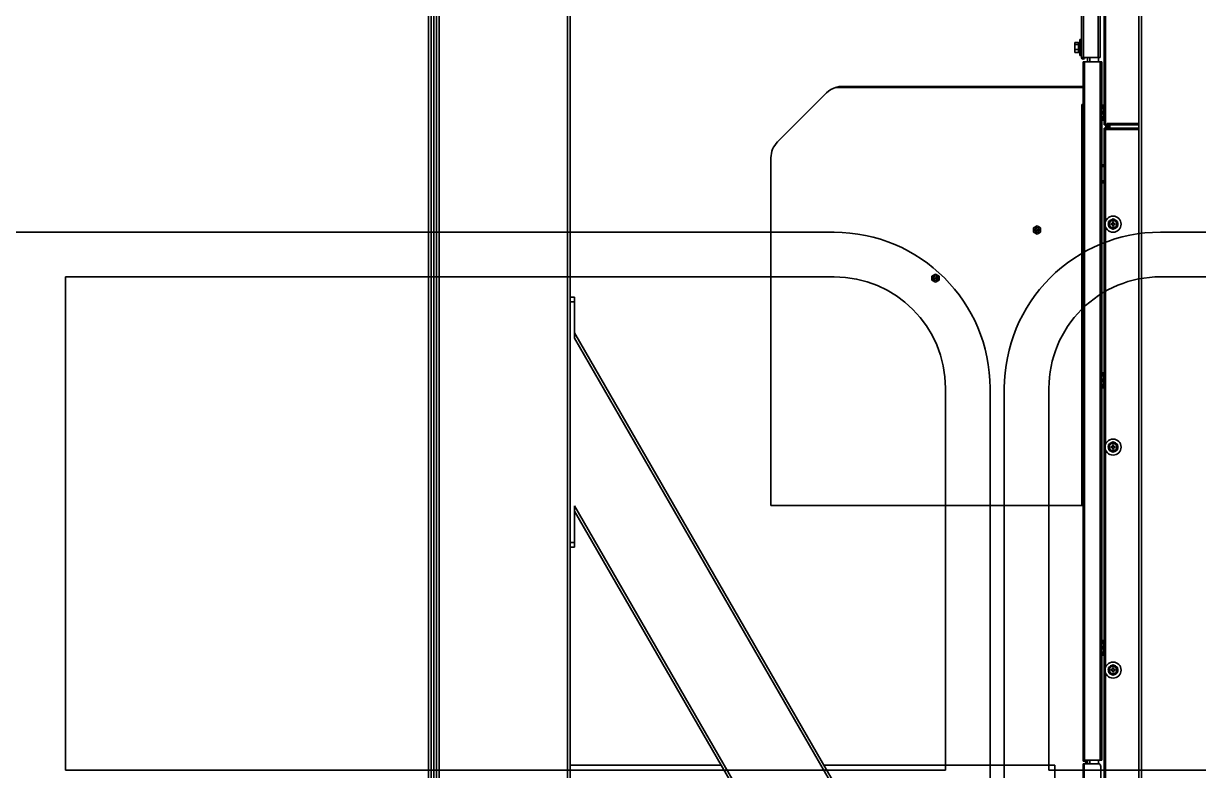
# Model space of a CAD drawing. Header units: millimetres. Extents: x 32496 to 166256, y 3504 to 23939.
# Drawn here: x 83017 to 84335, y 19805 to 20642 of the extents above; entities that cross this region are included whole.
import ezdxf

# ---------------------------------------------------------------- set-up
doc = ezdxf.new("R2010")
doc.units = ezdxf.units.MM
doc.layers.get('0').update_dxf_attribs({"lineweight": 35})

# ---------------------------------------------------------------- blocks, each defined once
blk = doc.blocks.new('YTJHUYTYHRTGR')
at = {"color": 7, "linetype": 'Continuous'}
for p, q in [((67892.4, -40854, 19235.7), (66118.4, -40854, 19235.7)), ((67892.4, -40904, 19235.7), (67030.4, -40904, 19235.7)), ((67030.4, -41457, 19235.7), (67030.4, -40904, 19235.7)), ((68017.4, -41457, 19235.7), (68017.4, -41029, 19235.7)), ((68067.4, -41907, 19235.7), (68067.4, -41029, 19235.7)), ((68017.4, -41457, 19235.7), (67030.4, -41457, 19235.7))]:
    blk.add_line(p, q, dxfattribs=at)
for points in [[(69223.4, -41029, 0.414214), (69048.4, -40854), (68258.4, -40854, 0.414214), (68083.4, -41029), (68083.4, -42007), (69223.4, -42007)], [(68133.4, -41457), (68628.4, -41457), (68628.4, -40904), (68258.4, -40904, 0.414214), (68133.4, -41029)]]:
    blk.add_lwpolyline(points, format="xyb", close=True)
for radius in [175, 125]:
    blk.add_arc((67892.4, -41029, 19235.7), radius, 0, 90, dxfattribs=at)
blk = doc.blocks.new('1250-8')
at = {"color": 7, "linetype": 'Continuous'}
for p, q in [((38626.9, -21947.5), (38626.9, -24607.5)), ((38617.9, -24512.5), (38617.9, -21993.5)), ((38620.9, -24512.5), (38620.9, -21993.5)), ((39414.9, -21998.5), (39414.9, -24507.5)), ((39350.4, -23332.5), (39350.4, -22396.7)), ((39375.9, -23408), (39375.9, -22394.5)), ((39371.4, -22426.5), (39371.4, -23332.5)), ((38776.9, -22904.1), (38776.9, -23601.9)), ((39348.8, -23312.5), (39348.8, -23330.5)), ((39350.4, -23312.5), (39348.8, -23312.5)), ((39343.2, -23327), (39343.2, -23316)), ((39346.9, -23315.8), (39343.5, -23315.8)), ((39346.9, -23318), (39343.5, -23318)), ((39346.9, -23323.8), (39343.5, -23323.8)), ((39346.9, -23327.2), (39343.5, -23327.2)), ((39347.2, -23327), (39347.2, -23316)), ((39348.8, -23316.2), (39347.2, -23316.2)), ((39348.8, -23326.9), (39347.2, -23326.9)), ((39350.4, -23330.5), (39348.8, -23330.5)), ((39350.4, -23332.5), (39371.4, -23332.5)), ((39352.2, -24120.5), (39352.2, -23337.5)), ((39352.2, -23337.5), (39373.2, -23337.5)), ((39357.4, -23332.5), (39357.4, -23337.5)), ((39369.4, -23337.5), (39369.4, -23332.5)), ((39373.2, -23337.5), (39373.2, -24120.5)), ((39074.6, -23366.2), (39074.7, -23366.2)), ((39082.2, -23365), (39352.2, -23365)), ((39009.6, -23427.3), (39064.6, -23372.3)), ((39063.8, -23373), (39010.8, -23426)), ((39063.8, -23373), (39063.9, -23373.1)), ((39351, -23385.2), (39352.2, -23385.2)), ((39373.2, -23386.1), (39375.9, -23386.2)), ((39375.9, -23402.9), (39373.2, -23402.9)), ((39379.3, -23408), (39379.3, -23406.8)), ((39375.9, -23408), (39414.9, -23408)), ((39375.9, -24407.5), (39375.9, -23412)), ((39375.9, -23412), (39414.9, -23412)), ((39377.3, -23412), (39377.3, -23413.4)), ((39377.9, -23412), (39377.9, -23408)), ((39379.4, -23412), (39379.4, -23408)), ((39382.3, -23408), (39382.3, -23412)), ((39010.8, -23426.1), (39010.8, -23426)), ((39002.2, -23835), (39002.2, -23445)), ((39375.9, -23453), (39373.2, -23453)), ((39373.2, -23455), (39375.9, -23455)), ((39373.2, -23471), (39375.9, -23471)), ((39373.2, -23473), (39375.9, -23473)), ((39296.7, -23523.7), (39300.7, -23521.4)), ((39296.7, -23523.7), (39296.7, -23528.3)), ((39298.2, -23526.6), (39298.2, -23525.4)), ((39298.2, -23525.4), (39298.4, -23525.4)), ((39298.8, -23526.5), (39298.4, -23525.4)), ((39299.1, -23525.4), (39298.8, -23526.5)), ((39299.1, -23525.4), (39299.4, -23525.4)), ((39299.4, -23525.4), (39299.4, -23526.6)), ((39300.2, -23525.4), (39299.6, -23526.1)), ((39300.2, -23525.4), (39300.3, -23525.4)), ((39300.3, -23525.4), (39300.3, -23526.1)), ((39300.7, -23521.4), (39304.7, -23523.7)), ((39301.5, -23525.5), (39301.4, -23525.6)), ((39301.6, -23525.4), (39301.5, -23525.5)), ((39301.7, -23525.4), (39301.6, -23525.4)), ((39301.7, -23525.4), (39301.8, -23525.4)), ((39302, -23525.4), (39301.8, -23525.4)), ((39302.1, -23525.5), (39302, -23525.4)), ((39302.2, -23525.6), (39302.1, -23525.5)), ((39302.4, -23526.1), (39302.4, -23525.4)), ((39302.4, -23525.4), (39303.3, -23525.4)), ((39303.3, -23525.4), (39303.3, -23525.5)), ((39304.7, -23528.3), (39304.7, -23523.7)), ((39380.9, -23516.7), (39385.9, -23513.7)), ((39381, -23522.5), (39380.9, -23516.7)), ((39386, -23525.3), (39381, -23522.5)), ((39383.4, -23520), (39383.4, -23519)), ((39383.4, -23519), (39384.9, -23519)), ((39384.9, -23520), (39383.4, -23520)), ((39385.4, -23518.5), (39385.4, -23517)), ((39385.4, -23517), (39386.4, -23517)), ((39385.5, -23522), (39385.5, -23520.5)), ((39386.5, -23522), (39385.5, -23522)), ((39385.9, -23513.7), (39390.9, -23516.6)), ((39391, -23522.4), (39386, -23525.3)), ((39386.4, -23517), (39386.4, -23518.5)), ((39386.5, -23520.5), (39386.5, -23522)), ((39386.9, -23519), (39388.4, -23519)), ((39388.4, -23520), (39386.9, -23520)), ((39388.4, -23519), (39388.4, -23520)), ((39391, -23522.4), (39390.9, -23516.6)), ((39300.7, -23530.6), (39296.7, -23528.3)), ((39298.3, -23526.6), (39298.2, -23526.6)), ((39298.3, -23525.7), (39298.3, -23526.6)), ((39298.3, -23525.7), (39298.7, -23526.6)), ((39298.9, -23526.6), (39298.7, -23526.6)), ((39298.9, -23526.6), (39299.2, -23525.7)), ((39299.2, -23526.6), (39299.2, -23525.7)), ((39299.4, -23526.6), (39299.2, -23526.6)), ((39299.6, -23526.3), (39299.6, -23526.1)), ((39300.2, -23526.3), (39299.6, -23526.3)), ((39299.7, -23526.1), (39300.2, -23525.6)), ((39299.7, -23526.1), (39300.2, -23526.1)), ((39300.2, -23526.1), (39300.2, -23525.6)), ((39300.2, -23526.6), (39300.2, -23526.3)), ((39300.3, -23526.6), (39300.2, -23526.6)), ((39300.3, -23526.1), (39300.6, -23526.1)), ((39300.3, -23526.3), (39300.3, -23526.6)), ((39300.6, -23526.3), (39300.3, -23526.3)), ((39300.6, -23526.1), (39300.6, -23526.3)), ((39304.7, -23528.3), (39300.7, -23530.6)), ((39300.9, -23526), (39300.8, -23525.8)), ((39300.8, -23525.8), (39300.8, -23525.9)), ((39300.8, -23525.9), (39300.9, -23526)), ((39300.9, -23526), (39300.8, -23526.2)), ((39300.8, -23526.2), (39300.9, -23526.1)), ((39300.8, -23526.2), (39300.8, -23526.2)), ((39300.9, -23526), (39300.9, -23525.8)), ((39300.9, -23525.8), (39301, -23525.8)), ((39300.9, -23526.2), (39300.9, -23526.1)), ((39301, -23526.2), (39300.9, -23526.2)), ((39301, -23525.8), (39301, -23526)), ((39301.1, -23525.8), (39301, -23526)), ((39301, -23526), (39301.1, -23525.9)), ((39301.1, -23526.2), (39301, -23526)), ((39301, -23526.1), (39301, -23526.2)), ((39301, -23526.1), (39301.1, -23526.2)), ((39301.1, -23525.9), (39301.1, -23525.8)), ((39301.1, -23526.2), (39301.1, -23526.2)), ((39301.4, -23525.6), (39301.3, -23525.7)), ((39301.5, -23525.7), (39301.3, -23525.7)), ((39302, -23525.9), (39301.3, -23526.5)), ((39301.3, -23526.6), (39301.3, -23526.5)), ((39302.2, -23526.6), (39301.3, -23526.6)), ((39301.5, -23525.7), (39301.5, -23525.6)), ((39301.5, -23525.6), (39301.6, -23525.6)), ((39301.5, -23526.5), (39302.1, -23525.9)), ((39301.5, -23526.5), (39302.2, -23526.5)), ((39301.6, -23525.6), (39301.7, -23525.5)), ((39301.8, -23525.5), (39301.7, -23525.5)), ((39301.8, -23525.5), (39301.9, -23525.6)), ((39301.9, -23525.6), (39302, -23525.6)), ((39302, -23525.6), (39302.1, -23525.7)), ((39302.1, -23525.8), (39302, -23525.9)), ((39302.1, -23525.8), (39302.1, -23525.7)), ((39302.1, -23525.9), (39302.2, -23525.9)), ((39302.2, -23525.7), (39302.2, -23525.6)), ((39302.2, -23525.7), (39302.2, -23525.8)), ((39302.2, -23525.9), (39302.2, -23525.8)), ((39302.2, -23526.5), (39302.2, -23526.6)), ((39302.6, -23526.1), (39302.4, -23526.1)), ((39302.4, -23526.3), (39302.5, -23526.4)), ((39302.4, -23526.3), (39302.6, -23526.3)), ((39302.5, -23525.5), (39302.5, -23526)), ((39303.3, -23525.5), (39302.5, -23525.5)), ((39302.7, -23525.9), (39302.5, -23526)), ((39302.5, -23526.4), (39302.5, -23526.5)), ((39302.5, -23526.5), (39302.7, -23526.6)), ((39302.6, -23526.1), (39302.7, -23526)), ((39302.6, -23526.4), (39302.6, -23526.3)), ((39302.7, -23526.5), (39302.6, -23526.4)), ((39302.8, -23525.9), (39302.7, -23525.9)), ((39302.7, -23526), (39302.8, -23526)), ((39302.8, -23526.5), (39302.7, -23526.5)), ((39302.7, -23526.6), (39302.8, -23526.6)), ((39302.8, -23525.9), (39302.9, -23525.9)), ((39302.9, -23526), (39302.8, -23526)), ((39302.8, -23526.5), (39302.9, -23526.5)), ((39302.9, -23526.6), (39302.8, -23526.6)), ((39303.1, -23525.9), (39302.9, -23525.9)), ((39302.9, -23526), (39303, -23526)), ((39303, -23526.5), (39302.9, -23526.5)), ((39302.9, -23526.6), (39303.1, -23526.6)), ((39303, -23526), (39303.1, -23526.1)), ((39303.1, -23526.4), (39303, -23526.5)), ((39303.2, -23526), (39303.1, -23525.9)), ((39303.1, -23526.1), (39303.2, -23526.1)), ((39303.2, -23526.3), (39303.1, -23526.4)), ((39303.1, -23526.6), (39303.2, -23526.5)), ((39303.3, -23526.1), (39303.2, -23526)), ((39303.2, -23526.1), (39303.2, -23526.2)), ((39303.2, -23526.3), (39303.2, -23526.2)), ((39303.2, -23526.3), (39303.2, -23526.3)), ((39303.2, -23526.5), (39303.3, -23526.4)), ((39303.3, -23526.2), (39303.3, -23526.1)), ((39303.3, -23526.2), (39303.3, -23526.3)), ((39303.3, -23526.4), (39303.3, -23526.3)), ((39182.7, -23577.7), (39186.7, -23575.4)), ((39182.7, -23577.7), (39182.7, -23582.3)), ((39186.7, -23575.4), (39190.7, -23577.7)), ((39190.7, -23582.3), (39190.7, -23577.7)), ((39186.7, -23584.6), (39182.7, -23582.3)), ((39184.2, -23580.6), (39184.2, -23579.4)), ((39184.2, -23579.4), (39184.4, -23579.4)), ((39184.3, -23580.6), (39184.2, -23580.6)), ((39184.3, -23579.7), (39184.3, -23580.6)), ((39184.3, -23579.7), (39184.7, -23580.6)), ((39184.8, -23580.5), (39184.4, -23579.4)), ((39184.9, -23580.6), (39184.7, -23580.6)), ((39185.1, -23579.4), (39184.8, -23580.5)), ((39184.9, -23580.6), (39185.2, -23579.7)), ((39185.1, -23579.4), (39185.4, -23579.4)), ((39185.2, -23580.6), (39185.2, -23579.7)), ((39185.4, -23580.6), (39185.2, -23580.6)), ((39185.4, -23579.4), (39185.4, -23580.6)), ((39186.2, -23579.4), (39185.6, -23580.1)), ((39185.6, -23580.3), (39185.6, -23580.1)), ((39186.2, -23580.3), (39185.6, -23580.3)), ((39185.7, -23580.1), (39186.2, -23579.6)), ((39185.7, -23580.1), (39186.2, -23580.1)), ((39186.2, -23579.4), (39186.3, -23579.4)), ((39186.2, -23580.1), (39186.2, -23579.6)), ((39186.2, -23580.6), (39186.2, -23580.3)), ((39186.3, -23580.6), (39186.2, -23580.6)), ((39186.3, -23579.4), (39186.3, -23580.1)), ((39186.3, -23580.1), (39186.6, -23580.1)), ((39186.3, -23580.3), (39186.3, -23580.6)), ((39186.6, -23580.3), (39186.3, -23580.3)), ((39186.6, -23580.1), (39186.6, -23580.3)), ((39190.7, -23582.3), (39186.7, -23584.6)), ((39186.9, -23580), (39186.8, -23579.8)), ((39186.8, -23579.8), (39186.8, -23579.9)), ((39186.8, -23579.9), (39186.9, -23580)), ((39186.9, -23580), (39186.8, -23580.2)), ((39186.8, -23580.2), (39186.9, -23580.1)), ((39186.8, -23580.2), (39186.8, -23580.2)), ((39186.9, -23580), (39186.9, -23579.8)), ((39186.9, -23579.8), (39187, -23579.8)), ((39186.9, -23580.2), (39186.9, -23580.1)), ((39187, -23580.2), (39186.9, -23580.2)), ((39187, -23579.8), (39187, -23580)), ((39187.1, -23579.8), (39187, -23580)), ((39187, -23580), (39187.1, -23579.9)), ((39187.1, -23580.2), (39187, -23580)), ((39187, -23580.1), (39187, -23580.2)), ((39187, -23580.1), (39187.1, -23580.2)), ((39187.1, -23579.9), (39187.1, -23579.8)), ((39187.1, -23580.2), (39187.1, -23580.2)), ((39187.4, -23579.6), (39187.3, -23579.7)), ((39187.5, -23579.7), (39187.3, -23579.7)), ((39188, -23579.9), (39187.3, -23580.5)), ((39187.3, -23580.6), (39187.3, -23580.5)), ((39188.2, -23580.6), (39187.3, -23580.6)), ((39187.5, -23579.5), (39187.4, -23579.6)), ((39187.6, -23579.4), (39187.5, -23579.5)), ((39187.5, -23579.7), (39187.5, -23579.6)), ((39187.5, -23579.6), (39187.6, -23579.6)), ((39187.5, -23580.5), (39188.1, -23579.9)), ((39187.5, -23580.5), (39188.2, -23580.5)), ((39187.7, -23579.4), (39187.6, -23579.4)), ((39187.6, -23579.6), (39187.7, -23579.5)), ((39187.7, -23579.4), (39187.8, -23579.4)), ((39187.8, -23579.5), (39187.7, -23579.5)), ((39188, -23579.4), (39187.8, -23579.4)), ((39187.8, -23579.5), (39187.9, -23579.6)), ((39187.9, -23579.6), (39188, -23579.6)), ((39188.1, -23579.5), (39188, -23579.4)), ((39188, -23579.6), (39188.1, -23579.7)), ((39188.1, -23579.8), (39188, -23579.9)), ((39188.2, -23579.6), (39188.1, -23579.5)), ((39188.1, -23579.8), (39188.1, -23579.7)), ((39188.1, -23579.9), (39188.2, -23579.9)), ((39188.2, -23579.7), (39188.2, -23579.6)), ((39188.2, -23579.7), (39188.2, -23579.8)), ((39188.2, -23579.9), (39188.2, -23579.8)), ((39188.2, -23580.5), (39188.2, -23580.6)), ((39188.4, -23580.1), (39188.4, -23579.4)), ((39188.4, -23579.4), (39189.3, -23579.4)), ((39188.6, -23580.1), (39188.4, -23580.1)), ((39188.4, -23580.3), (39188.5, -23580.4)), ((39188.4, -23580.3), (39188.6, -23580.3)), ((39188.5, -23579.5), (39188.5, -23580)), ((39189.3, -23579.5), (39188.5, -23579.5)), ((39188.7, -23579.9), (39188.5, -23580)), ((39188.5, -23580.4), (39188.5, -23580.5)), ((39188.5, -23580.5), (39188.7, -23580.6)), ((39188.6, -23580.1), (39188.7, -23580)), ((39188.6, -23580.4), (39188.6, -23580.3)), ((39188.7, -23580.5), (39188.6, -23580.4)), ((39188.8, -23579.9), (39188.7, -23579.9)), ((39188.7, -23580), (39188.8, -23580)), ((39188.8, -23580.5), (39188.7, -23580.5)), ((39188.7, -23580.6), (39188.8, -23580.6)), ((39188.8, -23579.9), (39188.9, -23579.9)), ((39188.9, -23580), (39188.8, -23580)), ((39188.8, -23580.5), (39188.9, -23580.5)), ((39188.9, -23580.6), (39188.8, -23580.6)), ((39189.1, -23579.9), (39188.9, -23579.9)), ((39188.9, -23580), (39189, -23580)), ((39189, -23580.5), (39188.9, -23580.5)), ((39188.9, -23580.6), (39189.1, -23580.6)), ((39189, -23580), (39189.1, -23580.1)), ((39189.1, -23580.4), (39189, -23580.5)), ((39189.2, -23580), (39189.1, -23579.9)), ((39189.1, -23580.1), (39189.2, -23580.1)), ((39189.2, -23580.3), (39189.1, -23580.4)), ((39189.1, -23580.6), (39189.2, -23580.5)), ((39189.3, -23580.1), (39189.2, -23580)), ((39189.2, -23580.1), (39189.2, -23580.2)), ((39189.2, -23580.3), (39189.2, -23580.2)), ((39189.2, -23580.3), (39189.2, -23580.3)), ((39189.2, -23580.5), (39189.3, -23580.4)), ((39189.3, -23579.4), (39189.3, -23579.5)), ((39189.3, -23580.2), (39189.3, -23580.1)), ((39189.3, -23580.2), (39189.3, -23580.3)), ((39189.3, -23580.4), (39189.3, -23580.3)), ((38776.9, -23601.5), (38781.9, -23601.5)), ((38776.9, -23881.1), (38776.9, -23601.9)), ((38781.9, -23647.5), (38781.9, -23601.5)), ((38781.9, -23641.5), (39281.9, -24507.5)), ((39373.2, -23686.1), (39375.9, -23686.2)), ((39375.9, -23702.9), (39373.2, -23702.9)), ((39002.2, -23775), (39002.2, -23805)), ((39002.2, -23775), (39002.2, -23775)), ((39380.9, -23766.7), (39385.9, -23763.7)), ((39381, -23772.5), (39380.9, -23766.7)), ((39386, -23775.3), (39381, -23772.5)), ((39383.4, -23769), (39384.9, -23769)), ((39383.4, -23770), (39383.4, -23769)), ((39384.9, -23770), (39383.4, -23770)), ((39385.4, -23767), (39386.4, -23767)), ((39385.4, -23768.5), (39385.4, -23767)), ((39385.5, -23772), (39385.5, -23770.5)), ((39386.5, -23772), (39385.5, -23772)), ((39385.9, -23763.7), (39390.9, -23766.6)), ((39391, -23772.4), (39386, -23775.3)), ((39386.4, -23767), (39386.4, -23768.5)), ((39386.5, -23770.5), (39386.5, -23772)), ((39386.9, -23769), (39388.4, -23769)), ((39388.4, -23770), (39386.9, -23770)), ((39388.4, -23769), (39388.4, -23770)), ((39391, -23772.4), (39390.9, -23766.6)), ((39002.2, -23805), (39002.2, -23805)), ((38781.9, -23881.5), (38781.9, -23835.5)), ((38781.9, -23841.5), (39166.5, -24507.5)), ((39002.2, -23835), (39352.2, -23835)), ((38776.9, -23881.1), (38776.9, -24512.5)), ((38776.9, -23881.5), (38781.9, -23881.5)), ((39373.2, -23986.1), (39375.9, -23986.2)), ((39375.9, -24002.9), (39373.2, -24002.9)), ((39380.9, -24016.7), (39385.9, -24013.7)), ((39381, -24022.5), (39380.9, -24016.7)), ((39386, -24025.3), (39381, -24022.5)), ((39383.4, -24019), (39384.9, -24019)), ((39383.4, -24020), (39383.4, -24019)), ((39384.9, -24020), (39383.4, -24020)), ((39385.4, -24017), (39386.4, -24017)), ((39385.4, -24018.5), (39385.4, -24017)), ((39385.5, -24022), (39385.5, -24020.5)), ((39386.5, -24022), (39385.5, -24022)), ((39385.9, -24013.7), (39390.9, -24016.6)), ((39391, -24022.4), (39386, -24025.3)), ((39386.4, -24017), (39386.4, -24018.5)), ((39386.5, -24020.5), (39386.5, -24022)), ((39386.9, -24019), (39388.4, -24019)), ((39388.4, -24020), (39386.9, -24020)), ((39388.4, -24019), (39388.4, -24020)), ((39391, -24022.4), (39390.9, -24016.6)), ((38776.9, -24126), (38946.2, -24126)), ((39061.7, -24126), (39320.7, -24126)), ((39320.7, -24507.5), (39320.7, -24126)), ((39352.2, -24120.5), (39373.2, -24120.5)), ((39352.2, -24124.5), (39369.2, -24124.5)), ((39352.2, -24406.1), (39352.2, -24124.5)), ((39355.5, -24124.3), (39355.5, -24120.5)), ((39356.7, -24124.3), (39356.7, -24120.5)), ((39357.4, -24120.5), (39357.4, -24124.5)), ((39369.4, -24124.5), (39369.4, -24120.5)), ((39372.2, -24127.5), (39372.2, -24406.1))]:
    blk.add_line(p, q, dxfattribs=at)
at = {"color": 9, "linetype": 'Continuous'}
for p, q in [((38629.9, -21947.5), (38629.9, -24607.5)), ((38773.9, -21947.5), (38773.9, -24607.5)), ((38623.9, -21998.5), (38623.9, -24507.5)), ((39417.9, -21998.5), (39417.9, -24507.5)), ((39352.6, -22394.5), (39352.6, -23332.5)), ((39369.2, -23332.5), (39369.2, -22426.5)), ((39377.3, -23272.2), (39377.3, -23408)), ((39353.9, -23337.5), (39353.9, -24120.5)), ((39359.7, -23332.5), (39359.7, -23337.5)), ((39371.5, -24120.5), (39371.5, -23337.5)), ((39074.6, -23366.2), (39352.2, -23366.2)), ((39061.7, -23375.2), (39061.7, -23375.1)), ((39351, -23835), (39351, -23385.2)), ((39375.7, -23387.9), (39373.2, -23387.8)), ((39375.6, -23388.2), (39373.2, -23388.1)), ((39373.2, -23388.4), (39375.4, -23388.4)), ((39373.2, -23388.9), (39375.4, -23388.9)), ((39373.2, -23389.2), (39375.7, -23389.2)), ((39375.4, -23389.7), (39373.2, -23389.7)), ((39373.2, -23393.2), (39375.5, -23393.2)), ((39373.2, -23393.6), (39375.5, -23393.6)), ((39375.6, -23388.2), (39375.4, -23388.4)), ((39375.4, -23389.2), (39375.4, -23388.9)), ((39375.7, -23388.9), (39375.4, -23388.9)), ((39375.5, -23393.6), (39375.6, -23393.8)), ((39375.6, -23388.2), (39375.7, -23387.9)), ((39375.7, -23388.7), (39375.9, -23388.5)), ((39375.7, -23388.9), (39375.7, -23389.2)), ((39375.9, -23393.5), (39375.8, -23393.3)), ((39373.2, -23393.8), (39375.6, -23393.8)), ((39375.6, -23394.1), (39373.2, -23394.1)), ((39373.2, -23395), (39375.6, -23395)), ((39375.6, -23395.3), (39373.2, -23395.3)), ((39375.5, -23395.4), (39373.2, -23395.4)), ((39375.5, -23395.8), (39373.2, -23395.8)), ((39373.2, -23399.3), (39375.4, -23399.3)), ((39375.7, -23399.8), (39373.2, -23399.8)), ((39375.4, -23400.1), (39373.2, -23400.2)), ((39375.4, -23400.6), (39373.2, -23400.7)), ((39373.2, -23400.9), (39375.6, -23400.9)), ((39373.2, -23401.2), (39375.7, -23401.2)), ((39375.4, -23400.1), (39375.4, -23399.8)), ((39375.4, -23400.1), (39375.7, -23400.1)), ((39375.4, -23400.6), (39375.6, -23400.9)), ((39375.6, -23395.3), (39375.5, -23395.4)), ((39375.6, -23394.1), (39375.6, -23393.8)), ((39375.6, -23395.3), (39375.6, -23395)), ((39375.7, -23401.2), (39375.6, -23400.9)), ((39375.7, -23399.8), (39375.7, -23400.1)), ((39375.9, -23400.6), (39375.7, -23400.3)), ((39375.8, -23395.7), (39375.9, -23395.6)), ((39379.3, -23406.8), (39414.9, -23406.8)), ((39377.3, -23413.4), (39377.3, -23516.9)), ((39414.9, -23413.4), (39377.3, -23413.4)), ((39380.9, -23408), (39380.9, -23412)), ((39382.3, -23411.8), (39414.9, -23411.8)), ((39012.9, -23423.9), (39012.9, -23424)), ((39374.9, -23455), (39374.9, -23453)), ((39374.9, -23473), (39374.9, -23471)), ((39377.3, -23522.2), (39377.3, -23766.9)), ((38776.9, -23606.5), (38781.9, -23606.5)), ((38781.9, -23647.5), (39278.5, -24507.5)), ((39375.7, -23687.9), (39373.2, -23687.8)), ((39375.6, -23688.2), (39373.2, -23688.1)), ((39373.2, -23688.4), (39375.4, -23688.4)), ((39373.2, -23688.9), (39375.4, -23688.9)), ((39373.2, -23689.2), (39375.7, -23689.2)), ((39375.4, -23689.7), (39373.2, -23689.7)), ((39373.2, -23693.2), (39375.5, -23693.2)), ((39373.2, -23693.6), (39375.5, -23693.6)), ((39373.2, -23693.8), (39375.6, -23693.8)), ((39375.6, -23694.1), (39373.2, -23694.1)), ((39373.2, -23695), (39375.6, -23695)), ((39375.6, -23695.3), (39373.2, -23695.3)), ((39375.5, -23695.4), (39373.2, -23695.4)), ((39375.5, -23695.8), (39373.2, -23695.8)), ((39375.6, -23688.2), (39375.4, -23688.4)), ((39375.4, -23689.2), (39375.4, -23688.9)), ((39375.7, -23688.9), (39375.4, -23688.9)), ((39375.5, -23693.6), (39375.6, -23693.8)), ((39375.6, -23695.3), (39375.5, -23695.4)), ((39375.6, -23688.2), (39375.7, -23687.9)), ((39375.6, -23694.1), (39375.6, -23693.8)), ((39375.6, -23695.3), (39375.6, -23695)), ((39375.7, -23688.7), (39375.9, -23688.5)), ((39375.7, -23688.9), (39375.7, -23689.2)), ((39375.9, -23693.5), (39375.8, -23693.3)), ((39375.8, -23695.7), (39375.9, -23695.6)), ((39373.2, -23699.3), (39375.4, -23699.3)), ((39375.7, -23699.8), (39373.2, -23699.8)), ((39375.4, -23700.1), (39373.2, -23700.2)), ((39375.4, -23700.6), (39373.2, -23700.7)), ((39373.2, -23700.9), (39375.6, -23700.9)), ((39373.2, -23701.2), (39375.7, -23701.2)), ((39375.4, -23700.1), (39375.4, -23699.8)), ((39375.4, -23700.1), (39375.7, -23700.1)), ((39375.4, -23700.6), (39375.6, -23700.9)), ((39375.7, -23701.2), (39375.6, -23700.9)), ((39375.7, -23699.8), (39375.7, -23700.1)), ((39375.9, -23700.6), (39375.7, -23700.3)), ((39377.3, -23772.2), (39377.3, -24016.9)), ((39002.2, -23778), (39002.2, -23778)), ((39002.2, -23802), (39002.2, -23802)), ((38781.9, -23835.5), (39169.9, -24507.5)), ((38776.9, -23876.5), (38781.9, -23876.5)), ((39375.7, -23987.9), (39373.2, -23987.8)), ((39375.6, -23988.2), (39373.2, -23988.1)), ((39373.2, -23988.4), (39375.4, -23988.4)), ((39373.2, -23988.9), (39375.4, -23988.9)), ((39373.2, -23989.2), (39375.7, -23989.2)), ((39375.4, -23989.7), (39373.2, -23989.7)), ((39373.2, -23993.2), (39375.5, -23993.2)), ((39373.2, -23993.6), (39375.5, -23993.6)), ((39373.2, -23993.8), (39375.6, -23993.8)), ((39375.6, -23994.1), (39373.2, -23994.1)), ((39373.2, -23995), (39375.6, -23995)), ((39375.6, -23995.3), (39373.2, -23995.3)), ((39375.5, -23995.4), (39373.2, -23995.4)), ((39375.5, -23995.8), (39373.2, -23995.8)), ((39373.2, -23999.3), (39375.4, -23999.3)), ((39375.7, -23999.8), (39373.2, -23999.8)), ((39375.6, -23988.2), (39375.4, -23988.4)), ((39375.7, -23988.9), (39375.4, -23988.9)), ((39375.4, -23989.2), (39375.4, -23988.9)), ((39375.4, -24000.1), (39375.4, -23999.8)), ((39375.5, -23993.6), (39375.6, -23993.8)), ((39375.6, -23995.3), (39375.5, -23995.4)), ((39375.6, -23988.2), (39375.7, -23987.9)), ((39375.6, -23994.1), (39375.6, -23993.8)), ((39375.6, -23995.3), (39375.6, -23995)), ((39375.7, -23988.7), (39375.9, -23988.5)), ((39375.7, -23988.9), (39375.7, -23989.2)), ((39375.7, -23999.8), (39375.7, -24000.1)), ((39375.9, -23993.5), (39375.8, -23993.3)), ((39375.8, -23995.7), (39375.9, -23995.6)), ((39375.4, -24000.1), (39373.2, -24000.2)), ((39375.4, -24000.6), (39373.2, -24000.7)), ((39373.2, -24000.9), (39375.6, -24000.9)), ((39373.2, -24001.2), (39375.7, -24001.2)), ((39375.4, -24000.1), (39375.7, -24000.1)), ((39375.4, -24000.6), (39375.6, -24000.9)), ((39375.7, -24001.2), (39375.6, -24000.9)), ((39375.9, -24000.6), (39375.7, -24000.3)), ((39377.3, -24022.2), (39377.3, -24266.9)), ((39353.6, -24124.5), (39353.6, -24406.1)), ((39355.5, -24124.3), (39356.7, -24124.3)), ((39359.7, -24120.5), (39359.7, -24124.5))]:
    blk.add_line(p, q, dxfattribs=at)
at = {"color": 7, "linetype": 'Continuous'}
for centre, radius in [((39385.9, -23519.5), 9), ((39300.7, -23526), 2.5), ((39385.9, -23519.5), 4.25), ((39186.7, -23580), 2.5), ((39385.9, -23769.5), 9), ((39385.9, -23769.5), 4.25), ((39385.9, -24019.5), 9), ((39385.9, -24019.5), 4.25)]:
    blk.add_circle(centre, radius, dxfattribs=at)
for centre, radius, start, end in [((39352.4, -23332.5), 2, 180, 0), ((39082.2, -23390), 25, 107.8241, 135), ((39082.2, -23390), 25, 94.4629, 107.4664), ((39027.2, -23445), 25, 135, 180), ((39385.9, -23519.5), 5.35, 159.6691, 201.3485), ((39385.9, -23519.5), 5.47, 144.5164, 156.5013), ((39385.9, -23519.5), 5.47, 204.5164, 216.5013), ((39385.9, -23519.5), 5.35, 99.6691, 141.3485), ((39385.9, -23519.5), 5.35, 219.6691, 261.3485), ((39384.9, -23518.5), 0.5, 270.5088, 0.5088), ((39385, -23520.5), 0.5, 0.5088, 90.5088), ((39385.9, -23519.5), 5.47, 84.5164, 96.5013), ((39385.9, -23519.5), 5.47, 264.5164, 276.5013), ((39386.9, -23518.5), 0.5, 180.5088, 270.5088), ((39387, -23520.5), 0.5, 90.5088, 180.5088), ((39385.9, -23519.5), 5.35, 39.6691, 81.3485), ((39385.9, -23519.5), 5.35, 279.6691, 321.3485), ((39385.9, -23519.5), 5.47, 24.5164, 36.5013), ((39385.9, -23519.5), 5.47, 324.5164, 336.5013), ((39385.9, -23519.5), 5.35, 339.6691, 21.3485), ((39385.9, -23769.5), 5.35, 159.6691, 201.3485), ((39385.9, -23769.5), 5.47, 144.5164, 156.5013), ((39385.9, -23769.5), 5.47, 204.5164, 216.5013), ((39385.9, -23769.5), 5.35, 99.6691, 141.3485), ((39385.9, -23769.5), 5.35, 219.6691, 261.3485), ((39384.9, -23768.5), 0.5, 270.5088, 0.5088), ((39385, -23770.5), 0.5, 0.5088, 90.5088), ((39385.9, -23769.5), 5.47, 84.5164, 96.5013), ((39385.9, -23769.5), 5.47, 264.5164, 276.5013), ((39386.9, -23768.5), 0.5, 180.5088, 270.5088), ((39387, -23770.5), 0.5, 90.5088, 180.5088), ((39385.9, -23769.5), 5.35, 39.6691, 81.3485), ((39385.9, -23769.5), 5.35, 279.6691, 321.3485), ((39385.9, -23769.5), 5.47, 24.5164, 36.5013), ((39385.9, -23769.5), 5.47, 324.5164, 336.5013), ((39385.9, -23769.5), 5.35, 339.6691, 21.3485), ((39385.9, -24019.5), 5.35, 159.6691, 201.3485), ((39385.9, -24019.5), 5.47, 144.5164, 156.5013), ((39385.9, -24019.5), 5.47, 204.5164, 216.5013), ((39385.9, -24019.5), 5.35, 99.6691, 141.3485), ((39385.9, -24019.5), 5.35, 219.6691, 261.3485), ((39384.9, -24018.5), 0.5, 270.5088, 0.5088), ((39385, -24020.5), 0.5, 0.5088, 90.5088), ((39385.9, -24019.5), 5.47, 84.5164, 96.5013), ((39385.9, -24019.5), 5.47, 264.5164, 276.5013), ((39386.9, -24018.5), 0.5, 180.5088, 270.5088), ((39387, -24020.5), 0.5, 90.5088, 180.5088), ((39385.9, -24019.5), 5.35, 39.6691, 81.3485), ((39385.9, -24019.5), 5.35, 279.6691, 321.3485), ((39385.9, -24019.5), 5.47, 24.5164, 36.5013), ((39385.9, -24019.5), 5.47, 324.5164, 336.5013), ((39385.9, -24019.5), 5.35, 339.6691, 21.3485), ((39353.7, -24120.5), 1.5, 180, 0), ((39355.3, -24124.3), 0.2, 270, 0), ((39355.3, -24124.3), 1.4, 351.742, 0), ((39369.2, -24127.5), 3, 0, 90)]:
    blk.add_arc(centre, radius, start, end, dxfattribs=at)
at = {"color": 9, "linetype": 'Continuous'}
for centre, start, end in [((39375.4, -23388.7), 0.0456, 88.4544), ((39375.5, -23393.3), 270.0471, 359.9529), ((39375.4, -23400.3), 271.5456, 359.9544), ((39375.5, -23395.7), 0.0471, 89.9529), ((39375.4, -23688.7), 0.0456, 88.4544), ((39375.5, -23693.3), 270.0471, 359.9529), ((39375.5, -23695.7), 0.0471, 89.9529), ((39375.4, -23700.3), 271.5456, 359.9544), ((39375.4, -23988.7), 0.0456, 88.4544), ((39375.5, -23993.3), 270.0471, 359.9529), ((39375.5, -23995.7), 0.0471, 89.9529), ((39375.4, -24000.3), 271.5456, 359.9544)]:
    blk.add_arc(centre, 0.3, start, end, dxfattribs=at)
at = {"color": 7, "linetype": 'Continuous'}
for points, knots in [([(39343.5, -23315.8), (39343.5, -23315.8), (39343.4, -23315.9), (39343.3, -23316), (39343.2, -23316)], [0, 0, 0, 0, 0.257734, 1, 1, 1, 1]), ([(39343.2, -23317.8), (39343.3, -23317.8), (39343.4, -23317.9), (39343.5, -23318), (39343.5, -23318)], [0, 0, 0, 0, 0.242066, 1, 1, 1, 1]), ([(39343.5, -23323.8), (39343.5, -23323.8), (39343.4, -23323.9), (39343.3, -23324.1), (39343.2, -23324.2)], [0, 0, 0, 0, 0.253627, 1, 1, 1, 1]), ([(39343.2, -23326.8), (39343.3, -23326.9), (39343.4, -23327), (39343.5, -23327.2), (39343.5, -23327.2)], [0, 0, 0, 0, 0.246345, 1, 1, 1, 1]), ([(39343.5, -23327.2), (39343.5, -23327.2), (39343.4, -23327.1), (39343.3, -23327.1), (39343.2, -23327)], [0, 0, 0, 0, 0.257734, 1, 1, 1, 1]), ([(39346.9, -23315.8), (39347, -23315.8), (39347.1, -23315.9), (39347.2, -23316), (39347.2, -23316)], [0, 0, 0, 0, 0.257734, 1, 1, 1, 1]), ([(39347.2, -23317.8), (39347.2, -23317.8), (39347.1, -23317.9), (39347, -23318), (39346.9, -23318)], [0, 0, 0, 0, 0.242066, 1, 1, 1, 1]), ([(39346.9, -23323.8), (39347, -23323.8), (39347.1, -23323.9), (39347.2, -23324.1), (39347.2, -23324.2)], [0, 0, 0, 0, 0.253626, 1, 1, 1, 1]), ([(39347.2, -23326.8), (39347.2, -23326.9), (39347.1, -23327), (39347, -23327.2), (39346.9, -23327.2)], [0, 0, 0, 0, 0.246346, 1, 1, 1, 1]), ([(39346.9, -23327.2), (39347, -23327.2), (39347.1, -23327.1), (39347.2, -23327.1), (39347.2, -23327)], [0, 0, 0, 0, 0.257734, 1, 1, 1, 1]), ([(39074.7, -23366.2), (39075.7, -23366), (39077.5, -23365.5), (39079.4, -23365.2), (39080.3, -23365.1)], [0, 0, 0, 0, 0.50358, 1, 1, 1, 1]), ([(39080.3, -23365.1), (39080.5, -23365.1), (39081.1, -23365), (39081.8, -23365), (39082.2, -23365)], [0, 0, 0, 0, 0.250536, 1, 1, 1, 1])]:
    blk.add_open_spline(points, degree=3, knots=knots, dxfattribs=at)
for points in [[(39343.5, -23318), (39343.4, -23318.2), (39343.3, -23318.5), (39343.2, -23318.7)], [(39343.2, -23323.1), (39343.3, -23323.3), (39343.4, -23323.5), (39343.5, -23323.8)], [(39346.9, -23318), (39347.1, -23318.2), (39347.2, -23318.5), (39347.2, -23318.7)], [(39347.2, -23323.1), (39347.2, -23323.3), (39347.1, -23323.5), (39346.9, -23323.8)]]:
    blk.add_open_spline(points, degree=3, dxfattribs=at)
at = {"color": 9, "linetype": 'Continuous'}
for points, knots in [([(39375.4, -23388.9), (39375.4, -23388.9), (39375.4, -23388.8), (39375.4, -23388.7), (39375.4, -23388.7), (39375.4, -23388.6), (39375.4, -23388.5), (39375.4, -23388.5), (39375.4, -23388.5), (39375.4, -23388.5), (39375.4, -23388.4), (39375.4, -23388.4), (39375.4, -23388.4), (39375.4, -23388.4)], [0, 0, 0, 0, 0.191865, 0.376744, 0.547504, 0.697965, 0.822471, 0.873511, 0.916408, 0.950791, 0.976313, 0.992755, 1, 1, 1, 1]), ([(39375.4, -23389.2), (39375.4, -23389.3), (39375.4, -23389.5), (39375.4, -23389.6), (39375.4, -23389.7), (39375.4, -23389.7)], [0, 0, 0, 0, 0.626748, 0.857897, 1, 1, 1, 1]), ([(39375.4, -23389.7), (39375.4, -23389.7), (39375.5, -23389.7), (39375.6, -23389.6), (39375.7, -23389.5), (39375.7, -23389.5), (39375.7, -23389.4)], [0, 0, 0, 0, 0.24419, 0.506199, 0.764301, 1, 1, 1, 1]), ([(39375.4, -23389.7), (39375.4, -23389.8), (39375.4, -23390), (39375.4, -23390.4), (39375.4, -23391.1), (39375.5, -23392.1), (39375.5, -23392.8), (39375.5, -23393.2)], [0, 0, 0, 0, 0.061441, 0.144553, 0.370069, 0.661671, 1, 1, 1, 1]), ([(39375.5, -23393.2), (39375.5, -23393.2), (39375.6, -23393.2), (39375.6, -23393.2), (39375.7, -23393.2), (39375.7, -23393.2), (39375.8, -23393.2), (39375.8, -23393.2), (39375.8, -23393.2)], [0, 0, 0, 0, 0.342341, 0.509911, 0.661781, 0.788869, 0.88694, 1, 1, 1, 1]), ([(39375.5, -23393.2), (39375.5, -23393.3), (39375.5, -23393.4), (39375.5, -23393.4), (39375.5, -23393.5), (39375.5, -23393.5), (39375.5, -23393.6), (39375.5, -23393.6), (39375.5, -23393.6), (39375.5, -23393.6), (39375.5, -23393.6), (39375.5, -23393.6)], [0, 0, 0, 0, 0.393038, 0.563438, 0.710435, 0.830302, 0.919884, 0.952586, 0.976912, 0.992743, 1, 1, 1, 1]), ([(39375.6, -23388.2), (39375.7, -23388.2), (39375.9, -23388.2), (39375.9, -23388.4), (39375.9, -23388.5)], [0, 0, 0, 0, 0.500055, 1, 1, 1, 1]), ([(39375.9, -23393.5), (39375.9, -23393.5), (39375.9, -23393.7), (39375.7, -23393.8), (39375.6, -23393.8)], [0, 0, 0, 0, 0.500041, 1, 1, 1, 1]), ([(39375.7, -23387.9), (39375.7, -23387.9), (39375.8, -23387.9), (39375.9, -23387.9), (39375.9, -23388)], [0, 0, 0, 0, 0.499995, 1, 1, 1, 1]), ([(39375.7, -23388.9), (39375.7, -23388.9), (39375.7, -23388.9), (39375.7, -23388.8), (39375.7, -23388.8), (39375.7, -23388.8), (39375.7, -23388.7), (39375.7, -23388.7), (39375.7, -23388.7), (39375.7, -23388.7), (39375.7, -23388.7), (39375.7, -23388.7)], [0, 0, 0, 0, 0.376256, 0.547284, 0.697782, 0.821563, 0.915064, 0.949559, 0.975412, 0.992291, 1, 1, 1, 1]), ([(39375.7, -23389.4), (39375.7, -23389.4), (39375.7, -23389.4), (39375.7, -23389.3), (39375.7, -23389.3), (39375.7, -23389.2)], [0, 0, 0, 0, 0.142084, 0.37268, 1, 1, 1, 1]), ([(39375.7, -23389.4), (39375.7, -23389.5), (39375.7, -23389.7), (39375.7, -23390.1), (39375.7, -23390.9), (39375.8, -23392), (39375.8, -23392.7), (39375.8, -23393.2)], [0, 0, 0, 0, 0.061395, 0.144509, 0.37004, 0.66166, 1, 1, 1, 1]), ([(39375.8, -23393.3), (39375.8, -23393.3), (39375.8, -23393.3), (39375.8, -23393.3), (39375.8, -23393.3), (39375.8, -23393.3), (39375.8, -23393.2), (39375.8, -23393.2), (39375.8, -23393.2), (39375.8, -23393.2)], [0, 0, 0, 0, 0.023941, 0.081419, 0.170801, 0.290209, 0.437273, 0.607746, 1, 1, 1, 1]), ([(39375.5, -23395.8), (39375.5, -23396.2), (39375.5, -23396.9), (39375.4, -23397.9), (39375.4, -23398.7), (39375.4, -23399.1), (39375.4, -23399.3), (39375.4, -23399.3)], [0, 0, 0, 0, 0.338355, 0.629954, 0.855464, 0.938566, 1, 1, 1, 1]), ([(39375.4, -23399.3), (39375.4, -23399.4), (39375.4, -23399.4), (39375.4, -23399.6), (39375.4, -23399.7), (39375.4, -23399.8)], [0, 0, 0, 0, 0.142103, 0.373252, 1, 1, 1, 1]), ([(39375.4, -23399.3), (39375.4, -23399.3), (39375.5, -23399.3), (39375.6, -23399.4), (39375.7, -23399.5), (39375.7, -23399.6), (39375.7, -23399.6)], [0, 0, 0, 0, 0.244194, 0.506207, 0.764309, 1, 1, 1, 1]), ([(39375.4, -23400.6), (39375.4, -23400.6), (39375.4, -23400.6), (39375.4, -23400.6), (39375.4, -23400.6), (39375.4, -23400.6), (39375.4, -23400.6), (39375.4, -23400.5), (39375.4, -23400.5), (39375.4, -23400.4), (39375.4, -23400.3), (39375.4, -23400.2), (39375.4, -23400.1), (39375.4, -23400.1)], [0, 0, 0, 0, 0.007246, 0.023687, 0.049209, 0.083591, 0.126488, 0.177528, 0.302034, 0.452496, 0.623256, 0.808135, 1, 1, 1, 1]), ([(39375.5, -23395.4), (39375.5, -23395.4), (39375.5, -23395.4), (39375.5, -23395.4), (39375.5, -23395.5), (39375.5, -23395.5), (39375.5, -23395.5), (39375.5, -23395.5), (39375.5, -23395.6), (39375.5, -23395.7), (39375.5, -23395.8), (39375.5, -23395.8)], [0, 0, 0, 0, 0.007257, 0.023087, 0.047413, 0.080116, 0.169697, 0.289565, 0.436561, 0.606962, 1, 1, 1, 1]), ([(39375.5, -23395.8), (39375.5, -23395.8), (39375.6, -23395.8), (39375.6, -23395.8), (39375.7, -23395.8), (39375.7, -23395.8), (39375.8, -23395.9), (39375.8, -23395.9), (39375.8, -23395.9)], [0, 0, 0, 0, 0.340142, 0.507352, 0.659399, 0.787095, 0.885926, 1, 1, 1, 1]), ([(39375.9, -23394), (39375.9, -23394), (39375.8, -23394), (39375.7, -23394.1), (39375.6, -23394.1)], [0, 0, 0, 0, 0.49999, 1, 1, 1, 1]), ([(39375.6, -23395), (39375.7, -23395), (39375.8, -23395), (39375.9, -23395), (39375.9, -23395.1)], [0, 0, 0, 0, 0.50001, 1, 1, 1, 1]), ([(39375.6, -23395.3), (39375.7, -23395.3), (39375.9, -23395.3), (39375.9, -23395.5), (39375.9, -23395.6)], [0, 0, 0, 0, 0.500043, 1, 1, 1, 1]), ([(39375.9, -23400.6), (39375.9, -23400.6), (39375.9, -23400.8), (39375.7, -23400.9), (39375.6, -23400.9)], [0, 0, 0, 0, 0.500053, 1, 1, 1, 1]), ([(39375.8, -23395.9), (39375.8, -23396.3), (39375.8, -23397.1), (39375.7, -23398.2), (39375.7, -23398.9), (39375.7, -23399.4), (39375.7, -23399.5), (39375.7, -23399.6)], [0, 0, 0, 0, 0.33834, 0.629961, 0.855491, 0.938605, 1, 1, 1, 1]), ([(39375.7, -23399.8), (39375.7, -23399.8), (39375.7, -23399.7), (39375.7, -23399.7), (39375.7, -23399.6), (39375.7, -23399.6)], [0, 0, 0, 0, 0.627241, 0.857828, 1, 1, 1, 1]), ([(39375.7, -23400.3), (39375.7, -23400.3), (39375.7, -23400.3), (39375.7, -23400.3), (39375.7, -23400.3), (39375.7, -23400.3), (39375.7, -23400.3), (39375.7, -23400.3), (39375.7, -23400.2), (39375.7, -23400.2), (39375.7, -23400.1), (39375.7, -23400.1)], [0, 0, 0, 0, 0.007732, 0.024659, 0.050575, 0.085143, 0.17878, 0.302628, 0.45308, 0.623985, 1, 1, 1, 1]), ([(39375.9, -23401.1), (39375.9, -23401.1), (39375.8, -23401.1), (39375.7, -23401.2), (39375.7, -23401.2)], [0, 0, 0, 0, 0.500005, 1, 1, 1, 1]), ([(39375.8, -23395.9), (39375.8, -23395.9), (39375.8, -23395.8), (39375.8, -23395.8), (39375.8, -23395.8), (39375.8, -23395.8), (39375.8, -23395.7), (39375.8, -23395.7), (39375.8, -23395.7), (39375.8, -23395.7)], [0, 0, 0, 0, 0.392163, 0.562658, 0.709753, 0.82918, 0.918571, 0.976054, 1, 1, 1, 1]), ([(39375.4, -23688.9), (39375.4, -23688.9), (39375.4, -23688.8), (39375.4, -23688.7), (39375.4, -23688.7), (39375.4, -23688.6), (39375.4, -23688.5), (39375.4, -23688.5), (39375.4, -23688.5), (39375.4, -23688.5), (39375.4, -23688.4), (39375.4, -23688.4), (39375.4, -23688.4), (39375.4, -23688.4)], [0, 0, 0, 0, 0.191865, 0.376744, 0.547504, 0.697965, 0.822471, 0.873511, 0.916408, 0.950791, 0.976313, 0.992755, 1, 1, 1, 1]), ([(39375.4, -23689.2), (39375.4, -23689.3), (39375.4, -23689.5), (39375.4, -23689.6), (39375.4, -23689.7), (39375.4, -23689.7)], [0, 0, 0, 0, 0.626748, 0.857897, 1, 1, 1, 1]), ([(39375.4, -23689.7), (39375.4, -23689.7), (39375.5, -23689.7), (39375.6, -23689.6), (39375.7, -23689.5), (39375.7, -23689.5), (39375.7, -23689.4)], [0, 0, 0, 0, 0.24419, 0.506199, 0.764301, 1, 1, 1, 1]), ([(39375.4, -23689.7), (39375.4, -23689.8), (39375.4, -23690), (39375.4, -23690.4), (39375.4, -23691.1), (39375.5, -23692.1), (39375.5, -23692.8), (39375.5, -23693.2)], [0, 0, 0, 0, 0.061441, 0.144553, 0.370069, 0.661671, 1, 1, 1, 1]), ([(39375.5, -23695.8), (39375.5, -23696.2), (39375.5, -23696.9), (39375.4, -23697.9), (39375.4, -23698.7), (39375.4, -23699.1), (39375.4, -23699.3), (39375.4, -23699.3)], [0, 0, 0, 0, 0.338355, 0.629954, 0.855464, 0.938566, 1, 1, 1, 1]), ([(39375.5, -23693.2), (39375.5, -23693.2), (39375.6, -23693.2), (39375.6, -23693.2), (39375.7, -23693.2), (39375.7, -23693.2), (39375.8, -23693.2), (39375.8, -23693.2), (39375.8, -23693.2)], [0, 0, 0, 0, 0.342341, 0.509911, 0.661781, 0.788869, 0.88694, 1, 1, 1, 1]), ([(39375.5, -23693.2), (39375.5, -23693.3), (39375.5, -23693.4), (39375.5, -23693.4), (39375.5, -23693.5), (39375.5, -23693.5), (39375.5, -23693.6), (39375.5, -23693.6), (39375.5, -23693.6), (39375.5, -23693.6), (39375.5, -23693.6), (39375.5, -23693.6)], [0, 0, 0, 0, 0.393038, 0.563438, 0.710435, 0.830302, 0.919884, 0.952586, 0.976912, 0.992743, 1, 1, 1, 1]), ([(39375.5, -23695.4), (39375.5, -23695.4), (39375.5, -23695.4), (39375.5, -23695.4), (39375.5, -23695.5), (39375.5, -23695.5), (39375.5, -23695.5), (39375.5, -23695.5), (39375.5, -23695.6), (39375.5, -23695.7), (39375.5, -23695.8), (39375.5, -23695.8)], [0, 0, 0, 0, 0.007257, 0.023087, 0.047413, 0.080116, 0.169697, 0.289565, 0.436561, 0.606962, 1, 1, 1, 1]), ([(39375.5, -23695.8), (39375.5, -23695.8), (39375.6, -23695.8), (39375.6, -23695.8), (39375.7, -23695.8), (39375.7, -23695.8), (39375.8, -23695.9), (39375.8, -23695.9), (39375.8, -23695.9)], [0, 0, 0, 0, 0.340142, 0.507352, 0.659399, 0.787095, 0.885926, 1, 1, 1, 1]), ([(39375.6, -23688.2), (39375.7, -23688.2), (39375.9, -23688.2), (39375.9, -23688.4), (39375.9, -23688.5)], [0, 0, 0, 0, 0.500055, 1, 1, 1, 1]), ([(39375.9, -23693.5), (39375.9, -23693.5), (39375.9, -23693.7), (39375.7, -23693.8), (39375.6, -23693.8)], [0, 0, 0, 0, 0.500041, 1, 1, 1, 1]), ([(39375.9, -23694), (39375.9, -23694), (39375.8, -23694), (39375.7, -23694.1), (39375.6, -23694.1)], [0, 0, 0, 0, 0.49999, 1, 1, 1, 1]), ([(39375.6, -23695), (39375.7, -23695), (39375.8, -23695), (39375.9, -23695), (39375.9, -23695.1)], [0, 0, 0, 0, 0.50001, 1, 1, 1, 1]), ([(39375.6, -23695.3), (39375.7, -23695.3), (39375.9, -23695.3), (39375.9, -23695.5), (39375.9, -23695.6)], [0, 0, 0, 0, 0.500043, 1, 1, 1, 1]), ([(39375.7, -23687.9), (39375.7, -23687.9), (39375.8, -23687.9), (39375.9, -23687.9), (39375.9, -23688)], [0, 0, 0, 0, 0.499995, 1, 1, 1, 1]), ([(39375.7, -23688.9), (39375.7, -23688.9), (39375.7, -23688.9), (39375.7, -23688.8), (39375.7, -23688.8), (39375.7, -23688.8), (39375.7, -23688.7), (39375.7, -23688.7), (39375.7, -23688.7), (39375.7, -23688.7), (39375.7, -23688.7), (39375.7, -23688.7)], [0, 0, 0, 0, 0.376256, 0.547284, 0.697782, 0.821563, 0.915064, 0.949559, 0.975412, 0.992291, 1, 1, 1, 1]), ([(39375.7, -23689.4), (39375.7, -23689.4), (39375.7, -23689.4), (39375.7, -23689.3), (39375.7, -23689.3), (39375.7, -23689.2)], [0, 0, 0, 0, 0.142084, 0.37268, 1, 1, 1, 1]), ([(39375.7, -23689.4), (39375.7, -23689.5), (39375.7, -23689.7), (39375.7, -23690.1), (39375.7, -23690.9), (39375.8, -23692), (39375.8, -23692.7), (39375.8, -23693.2)], [0, 0, 0, 0, 0.061395, 0.144509, 0.37004, 0.66166, 1, 1, 1, 1]), ([(39375.8, -23695.9), (39375.8, -23696.3), (39375.8, -23697.1), (39375.7, -23698.2), (39375.7, -23698.9), (39375.7, -23699.4), (39375.7, -23699.5), (39375.7, -23699.6)], [0, 0, 0, 0, 0.33834, 0.629961, 0.855491, 0.938605, 1, 1, 1, 1]), ([(39375.8, -23693.3), (39375.8, -23693.3), (39375.8, -23693.3), (39375.8, -23693.3), (39375.8, -23693.3), (39375.8, -23693.3), (39375.8, -23693.2), (39375.8, -23693.2), (39375.8, -23693.2), (39375.8, -23693.2)], [0, 0, 0, 0, 0.023941, 0.081419, 0.170801, 0.290209, 0.437273, 0.607746, 1, 1, 1, 1]), ([(39375.8, -23695.9), (39375.8, -23695.9), (39375.8, -23695.8), (39375.8, -23695.8), (39375.8, -23695.8), (39375.8, -23695.8), (39375.8, -23695.7), (39375.8, -23695.7), (39375.8, -23695.7), (39375.8, -23695.7)], [0, 0, 0, 0, 0.392163, 0.562658, 0.709753, 0.82918, 0.918571, 0.976054, 1, 1, 1, 1]), ([(39375.4, -23699.3), (39375.4, -23699.4), (39375.4, -23699.4), (39375.4, -23699.6), (39375.4, -23699.7), (39375.4, -23699.8)], [0, 0, 0, 0, 0.142103, 0.373252, 1, 1, 1, 1]), ([(39375.4, -23699.3), (39375.4, -23699.3), (39375.5, -23699.3), (39375.6, -23699.4), (39375.7, -23699.5), (39375.7, -23699.6), (39375.7, -23699.6)], [0, 0, 0, 0, 0.244194, 0.506207, 0.764309, 1, 1, 1, 1]), ([(39375.4, -23700.6), (39375.4, -23700.6), (39375.4, -23700.6), (39375.4, -23700.6), (39375.4, -23700.6), (39375.4, -23700.6), (39375.4, -23700.6), (39375.4, -23700.5), (39375.4, -23700.5), (39375.4, -23700.4), (39375.4, -23700.3), (39375.4, -23700.2), (39375.4, -23700.1), (39375.4, -23700.1)], [0, 0, 0, 0, 0.007246, 0.023687, 0.049209, 0.083591, 0.126488, 0.177528, 0.302034, 0.452496, 0.623256, 0.808135, 1, 1, 1, 1]), ([(39375.9, -23700.6), (39375.9, -23700.6), (39375.9, -23700.8), (39375.7, -23700.9), (39375.6, -23700.9)], [0, 0, 0, 0, 0.500053, 1, 1, 1, 1]), ([(39375.7, -23699.8), (39375.7, -23699.8), (39375.7, -23699.7), (39375.7, -23699.7), (39375.7, -23699.6), (39375.7, -23699.6)], [0, 0, 0, 0, 0.627241, 0.857828, 1, 1, 1, 1]), ([(39375.7, -23700.3), (39375.7, -23700.3), (39375.7, -23700.3), (39375.7, -23700.3), (39375.7, -23700.3), (39375.7, -23700.3), (39375.7, -23700.3), (39375.7, -23700.3), (39375.7, -23700.2), (39375.7, -23700.2), (39375.7, -23700.1), (39375.7, -23700.1)], [0, 0, 0, 0, 0.007732, 0.024659, 0.050575, 0.085143, 0.17878, 0.302628, 0.45308, 0.623985, 1, 1, 1, 1]), ([(39375.9, -23701.1), (39375.9, -23701.1), (39375.8, -23701.1), (39375.7, -23701.2), (39375.7, -23701.2)], [0, 0, 0, 0, 0.500005, 1, 1, 1, 1]), ([(39375.4, -23988.9), (39375.4, -23988.9), (39375.4, -23988.8), (39375.4, -23988.7), (39375.4, -23988.7), (39375.4, -23988.6), (39375.4, -23988.5), (39375.4, -23988.5), (39375.4, -23988.5), (39375.4, -23988.5), (39375.4, -23988.4), (39375.4, -23988.4), (39375.4, -23988.4), (39375.4, -23988.4)], [0, 0, 0, 0, 0.191865, 0.376744, 0.547504, 0.697965, 0.822471, 0.873511, 0.916408, 0.950791, 0.976313, 0.992755, 1, 1, 1, 1]), ([(39375.4, -23989.2), (39375.4, -23989.3), (39375.4, -23989.5), (39375.4, -23989.6), (39375.4, -23989.7), (39375.4, -23989.7)], [0, 0, 0, 0, 0.626748, 0.857897, 1, 1, 1, 1]), ([(39375.4, -23989.7), (39375.4, -23989.7), (39375.5, -23989.7), (39375.6, -23989.6), (39375.7, -23989.5), (39375.7, -23989.5), (39375.7, -23989.4)], [0, 0, 0, 0, 0.24419, 0.506199, 0.764301, 1, 1, 1, 1]), ([(39375.4, -23989.7), (39375.4, -23989.8), (39375.4, -23990), (39375.4, -23990.4), (39375.4, -23991.1), (39375.5, -23992.1), (39375.5, -23992.8), (39375.5, -23993.2)], [0, 0, 0, 0, 0.061441, 0.144553, 0.370069, 0.661671, 1, 1, 1, 1]), ([(39375.5, -23995.8), (39375.5, -23996.2), (39375.5, -23996.9), (39375.4, -23997.9), (39375.4, -23998.7), (39375.4, -23999.1), (39375.4, -23999.3), (39375.4, -23999.3)], [0, 0, 0, 0, 0.338355, 0.629954, 0.855464, 0.938566, 1, 1, 1, 1]), ([(39375.4, -23999.3), (39375.4, -23999.4), (39375.4, -23999.4), (39375.4, -23999.6), (39375.4, -23999.7), (39375.4, -23999.8)], [0, 0, 0, 0, 0.142103, 0.373252, 1, 1, 1, 1]), ([(39375.4, -23999.3), (39375.4, -23999.3), (39375.5, -23999.3), (39375.6, -23999.4), (39375.7, -23999.5), (39375.7, -23999.6), (39375.7, -23999.6)], [0, 0, 0, 0, 0.244194, 0.506207, 0.764309, 1, 1, 1, 1]), ([(39375.5, -23993.2), (39375.5, -23993.2), (39375.6, -23993.2), (39375.6, -23993.2), (39375.7, -23993.2), (39375.7, -23993.2), (39375.8, -23993.2), (39375.8, -23993.2), (39375.8, -23993.2)], [0, 0, 0, 0, 0.342341, 0.509911, 0.661781, 0.788869, 0.88694, 1, 1, 1, 1]), ([(39375.5, -23993.2), (39375.5, -23993.3), (39375.5, -23993.4), (39375.5, -23993.4), (39375.5, -23993.5), (39375.5, -23993.5), (39375.5, -23993.6), (39375.5, -23993.6), (39375.5, -23993.6), (39375.5, -23993.6), (39375.5, -23993.6), (39375.5, -23993.6)], [0, 0, 0, 0, 0.393038, 0.563438, 0.710435, 0.830302, 0.919884, 0.952586, 0.976912, 0.992743, 1, 1, 1, 1]), ([(39375.5, -23995.4), (39375.5, -23995.4), (39375.5, -23995.4), (39375.5, -23995.4), (39375.5, -23995.5), (39375.5, -23995.5), (39375.5, -23995.5), (39375.5, -23995.5), (39375.5, -23995.6), (39375.5, -23995.7), (39375.5, -23995.8), (39375.5, -23995.8)], [0, 0, 0, 0, 0.007257, 0.023087, 0.047413, 0.080116, 0.169697, 0.289565, 0.436561, 0.606962, 1, 1, 1, 1]), ([(39375.5, -23995.8), (39375.5, -23995.8), (39375.6, -23995.8), (39375.6, -23995.8), (39375.7, -23995.8), (39375.7, -23995.8), (39375.8, -23995.9), (39375.8, -23995.9), (39375.8, -23995.9)], [0, 0, 0, 0, 0.340142, 0.507352, 0.659399, 0.787095, 0.885926, 1, 1, 1, 1]), ([(39375.6, -23988.2), (39375.7, -23988.2), (39375.9, -23988.2), (39375.9, -23988.4), (39375.9, -23988.5)], [0, 0, 0, 0, 0.500055, 1, 1, 1, 1]), ([(39375.9, -23993.5), (39375.9, -23993.5), (39375.9, -23993.7), (39375.7, -23993.8), (39375.6, -23993.8)], [0, 0, 0, 0, 0.500041, 1, 1, 1, 1]), ([(39375.9, -23994), (39375.9, -23994), (39375.8, -23994), (39375.7, -23994.1), (39375.6, -23994.1)], [0, 0, 0, 0, 0.49999, 1, 1, 1, 1]), ([(39375.6, -23995), (39375.7, -23995), (39375.8, -23995), (39375.9, -23995), (39375.9, -23995.1)], [0, 0, 0, 0, 0.50001, 1, 1, 1, 1]), ([(39375.6, -23995.3), (39375.7, -23995.3), (39375.9, -23995.3), (39375.9, -23995.5), (39375.9, -23995.6)], [0, 0, 0, 0, 0.500043, 1, 1, 1, 1]), ([(39375.7, -23987.9), (39375.7, -23987.9), (39375.8, -23987.9), (39375.9, -23987.9), (39375.9, -23988)], [0, 0, 0, 0, 0.499995, 1, 1, 1, 1]), ([(39375.7, -23988.9), (39375.7, -23988.9), (39375.7, -23988.9), (39375.7, -23988.8), (39375.7, -23988.8), (39375.7, -23988.8), (39375.7, -23988.7), (39375.7, -23988.7), (39375.7, -23988.7), (39375.7, -23988.7), (39375.7, -23988.7), (39375.7, -23988.7)], [0, 0, 0, 0, 0.376256, 0.547284, 0.697782, 0.821563, 0.915064, 0.949559, 0.975412, 0.992291, 1, 1, 1, 1]), ([(39375.7, -23989.4), (39375.7, -23989.4), (39375.7, -23989.4), (39375.7, -23989.3), (39375.7, -23989.3), (39375.7, -23989.2)], [0, 0, 0, 0, 0.142084, 0.37268, 1, 1, 1, 1]), ([(39375.7, -23989.4), (39375.7, -23989.5), (39375.7, -23989.7), (39375.7, -23990.1), (39375.7, -23990.9), (39375.8, -23992), (39375.8, -23992.7), (39375.8, -23993.2)], [0, 0, 0, 0, 0.061395, 0.144509, 0.37004, 0.66166, 1, 1, 1, 1]), ([(39375.8, -23995.9), (39375.8, -23996.3), (39375.8, -23997.1), (39375.7, -23998.2), (39375.7, -23998.9), (39375.7, -23999.4), (39375.7, -23999.5), (39375.7, -23999.6)], [0, 0, 0, 0, 0.33834, 0.629961, 0.855491, 0.938605, 1, 1, 1, 1]), ([(39375.7, -23999.8), (39375.7, -23999.8), (39375.7, -23999.7), (39375.7, -23999.7), (39375.7, -23999.6), (39375.7, -23999.6)], [0, 0, 0, 0, 0.627241, 0.857828, 1, 1, 1, 1]), ([(39375.8, -23993.3), (39375.8, -23993.3), (39375.8, -23993.3), (39375.8, -23993.3), (39375.8, -23993.3), (39375.8, -23993.3), (39375.8, -23993.2), (39375.8, -23993.2), (39375.8, -23993.2), (39375.8, -23993.2)], [0, 0, 0, 0, 0.023941, 0.081419, 0.170801, 0.290209, 0.437273, 0.607746, 1, 1, 1, 1]), ([(39375.8, -23995.9), (39375.8, -23995.9), (39375.8, -23995.8), (39375.8, -23995.8), (39375.8, -23995.8), (39375.8, -23995.8), (39375.8, -23995.7), (39375.8, -23995.7), (39375.8, -23995.7), (39375.8, -23995.7)], [0, 0, 0, 0, 0.392163, 0.562658, 0.709753, 0.82918, 0.918571, 0.976054, 1, 1, 1, 1]), ([(39375.4, -24000.6), (39375.4, -24000.6), (39375.4, -24000.6), (39375.4, -24000.6), (39375.4, -24000.6), (39375.4, -24000.6), (39375.4, -24000.6), (39375.4, -24000.5), (39375.4, -24000.5), (39375.4, -24000.4), (39375.4, -24000.3), (39375.4, -24000.2), (39375.4, -24000.1), (39375.4, -24000.1)], [0, 0, 0, 0, 0.007246, 0.023687, 0.049209, 0.083591, 0.126488, 0.177528, 0.302034, 0.452496, 0.623256, 0.808135, 1, 1, 1, 1]), ([(39375.9, -24000.6), (39375.9, -24000.6), (39375.9, -24000.8), (39375.7, -24000.9), (39375.6, -24000.9)], [0, 0, 0, 0, 0.500053, 1, 1, 1, 1]), ([(39375.7, -24000.3), (39375.7, -24000.3), (39375.7, -24000.3), (39375.7, -24000.3), (39375.7, -24000.3), (39375.7, -24000.3), (39375.7, -24000.3), (39375.7, -24000.3), (39375.7, -24000.2), (39375.7, -24000.2), (39375.7, -24000.1), (39375.7, -24000.1)], [0, 0, 0, 0, 0.007732, 0.024659, 0.050575, 0.085143, 0.17878, 0.302628, 0.45308, 0.623985, 1, 1, 1, 1]), ([(39375.9, -24001.1), (39375.9, -24001.1), (39375.8, -24001.1), (39375.7, -24001.2), (39375.7, -24001.2)], [0, 0, 0, 0, 0.500005, 1, 1, 1, 1])]:
    blk.add_open_spline(points, degree=3, knots=knots, dxfattribs=at)

msp = doc.modelspace()

# ---------------------------------------------------------------- block references
at = {"color": 6}
msp.add_blockref('1250-8', (44853.364, 43936.945, 19235.731), dxfattribs=at)
msp.add_blockref('YTJHUYTYHRTGR', (16033.917, 61262.402))

doc.saveas('drawing.dxf')
